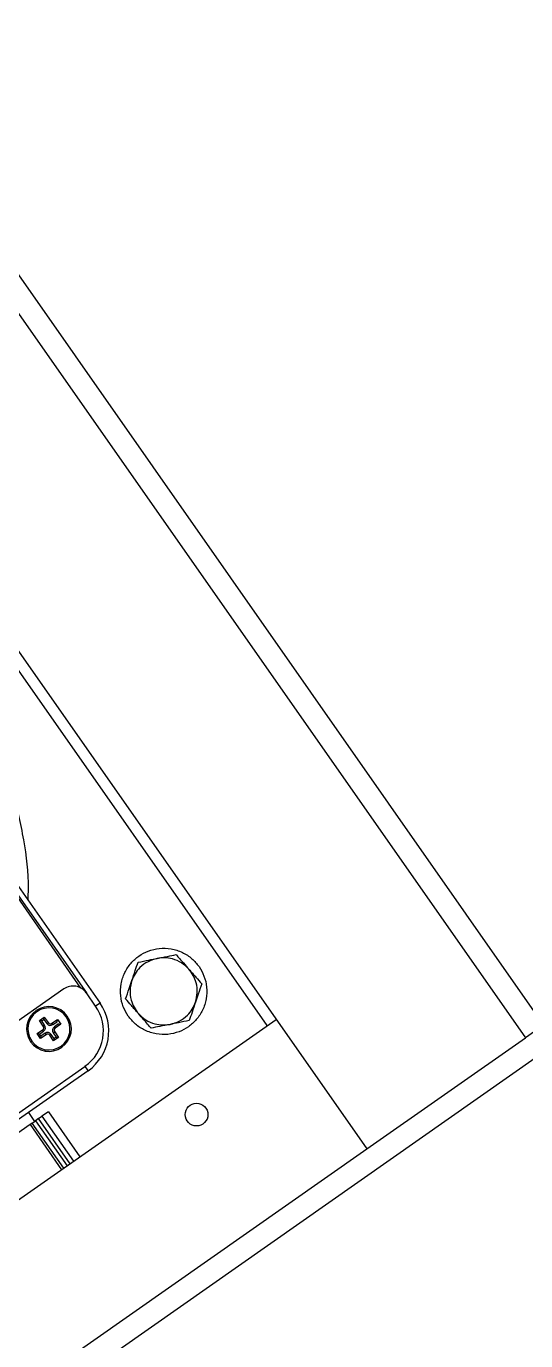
# Model space of a CAD drawing. Header units: millimetres. Extents: x 152904052 to 153933663, y 538271515 to 539240469.
# Drawn here: x 153460028.4 to 153460121, y 538574703.4 to 538574947 of the extents above; entities that cross this region are included whole.
import ezdxf

# ---------------------------------------------------------------- set-up
doc = ezdxf.new("R2010")
doc.units = ezdxf.units.MM
doc.layers.add('POWR', color=5, linetype='Continuous')

msp = doc.modelspace()

# ---------------------------------------------------------------- linework, layer by layer
at = {"layer": 'POWR', "color": 7}
for p, q in [((153459653.94, 538575433.54), (153460124.28, 538574761.84)), ((153459650.59, 538575431.19), (153460120.92, 538574759.48)), ((153459621.18, 538575410.6), (153460091.51, 538574738.89)), ((153460073.07, 538574761.75), (153459952.62, 538574933.77)), ((153460038.53, 538574768.7), (153460008.31, 538574811.87)), ((153460008.55, 538574812.04), (153460039.53, 538574767.8)), ((153460009.37, 538574812.61), (153460042.07, 538574765.92)), ((153460035.35, 538574768.54), (153459980.46, 538574730.11)), ((153460041.25, 538574765.35), (153460039.53, 538574767.8)), ((153460042.07, 538574765.92), (153460041.25, 538574765.35)), ((153459765.27, 538574546.22), (153460074.7, 538574762.89)), ((153460030.83, 538574762.69), (153460031.74, 538574763.33)), ((153460031.55, 538574761.67), (153460030.83, 538574762.69)), ((153460031.26, 538574762.62), (153460030.83, 538574762.69)), ((153460031.26, 538574762.62), (153460031.66, 538574762.9)), ((153460031.8, 538574761.85), (153460031.26, 538574762.62)), ((153460031.8, 538574761.85), (153460031.55, 538574761.67)), ((153460031.66, 538574762.9), (153460031.74, 538574763.33)), ((153460031.66, 538574762.9), (153460032.2, 538574762.13)), ((153460031.74, 538574763.33), (153460032.45, 538574762.3)), ((153460032.2, 538574762.13), (153460032.45, 538574762.3)), ((153460033.15, 538574762.18), (153460034.17, 538574762.9)), ((153460033.33, 538574761.93), (153460033.15, 538574762.18)), ((153460033.33, 538574761.93), (153460034.1, 538574762.47)), ((153460034.38, 538574762.07), (153460033.6, 538574761.53)), ((153460034.8, 538574761.99), (153460033.78, 538574761.28)), ((153460034.1, 538574762.47), (153460034.17, 538574762.9)), ((153460034.17, 538574762.9), (153460034.8, 538574761.99)), ((153460034.38, 538574762.07), (153460034.8, 538574761.99)), ((153460035.8, 538574763.36), (153460036, 538574763.51)), ((153460124.28, 538574761.84), (153460120.92, 538574759.48)), ((153460030.4, 538574760.26), (153460031.43, 538574760.97)), ((153460031.04, 538574759.36), (153460030.4, 538574760.26)), ((153460030.83, 538574760.18), (153460030.4, 538574760.26)), ((153460030.83, 538574760.18), (153460031.6, 538574760.72)), ((153460031.11, 538574759.78), (153460030.83, 538574760.18)), ((153460032.06, 538574760.07), (153460031.04, 538574759.36)), ((153460031.11, 538574759.78), (153460031.04, 538574759.36)), ((153460031.88, 538574760.32), (153460031.11, 538574759.78)), ((153460031.6, 538574760.72), (153460031.43, 538574760.97)), ((153460031.88, 538574760.32), (153460032.06, 538574760.07)), ((153460033.01, 538574760.13), (153460032.76, 538574759.95)), ((153460033.47, 538574758.93), (153460032.76, 538574759.95)), ((153460033.55, 538574759.35), (153460033.01, 538574760.13)), ((153460033.41, 538574760.41), (153460033.66, 538574760.58)), ((153460033.41, 538574760.41), (153460033.95, 538574759.63)), ((153460034.37, 538574759.56), (153460033.47, 538574758.93)), ((153460033.55, 538574759.35), (153460033.47, 538574758.93)), ((153460033.95, 538574759.63), (153460033.55, 538574759.35)), ((153460033.6, 538574761.53), (153460033.78, 538574761.28)), ((153460033.66, 538574760.58), (153460034.37, 538574759.56)), ((153460033.95, 538574759.63), (153460034.37, 538574759.56)), ((153460091.51, 538574738.89), (153460120.92, 538574759.48)), ((153460029.41, 538574758.89), (153460029.2, 538574758.75)), ((153458327.77, 538573498.9), (153460123.35, 538574756.18)), ((153460010.2, 538574733.84), (153460039.28, 538574754.2)), ((153460039.86, 538574753.39), (153460010.78, 538574733.02)), ((153460039.28, 538574754.2), (153460039.86, 538574753.39)), ((153460028.8, 538574745.64), (153460029.94, 538574744)), ((153460030.68, 538574744.52), (153460031.3, 538574744.96)), ((153460032.5, 538574745.79), (153460031.3, 538574744.96)), ((153460031.3, 538574744.96), (153460037.15, 538574736.6)), ((153460032.5, 538574745.79), (153460038.35, 538574737.44)), ((153460029.09, 538574743.41), (153460015.59, 538574733.95)), ((153460029.48, 538574743.68), (153460029.09, 538574743.41)), ((153460029.09, 538574743.41), (153460034.94, 538574735.05)), ((153460029.48, 538574743.68), (153460030.1, 538574744.12)), ((153460035.33, 538574735.32), (153460029.48, 538574743.68)), ((153460029.48, 538574743.68), (153460029.48, 538574743.68)), ((153460035.33, 538574735.32), (153460029.48, 538574743.68)), ((153460030.68, 538574744.52), (153460030.1, 538574744.12)), ((153460030.1, 538574744.12), (153460035.95, 538574735.76)), ((153460036.53, 538574736.16), (153460030.68, 538574744.52)), ((153460030.68, 538574744.52), (153460030.68, 538574744.52)), ((153460036.53, 538574736.16), (153460030.68, 538574744.52)), ((153459245.74, 538574146.67), (153460091.51, 538574738.89))]:
    msp.add_line(p, q, dxfattribs=at)
msp.add_circle((153460059.96, 538574745.25), 2.1, dxfattribs=at)
for centre, radius, start, end in [((153460037.07, 538574766.08), 3, 35, 125), ((153460032.6, 538574761.13), 4.15, 35, 215), ((153460032.6, 538574761.13), 3.9, 35, 215), ((153460034.69, 538574760.76), 8, 305, 35), ((153460034.69, 538574760.76), 9, 305, 35), ((153460032.6, 538574761.13), 4.15, 215, 35), ((153460032.6, 538574761.13), 3.9, 215, 35), ((153460031.14, 538574761.38), 0.807, 305, 35), ((153460032.86, 538574762.59), 0.807, 215, 305), ((153460032.86, 538574762.59), 0.5, 215, 305), ((153460031.14, 538574761.38), 0.5, 305, 35), ((153460032.35, 538574759.66), 0.807, 35, 125), ((153460032.35, 538574759.66), 0.5, 35, 125), ((153460034.07, 538574760.87), 0.807, 125, 215), ((153460034.07, 538574760.87), 0.5, 125, 215)]:
    msp.add_arc(centre, radius, start, end, dxfattribs=at)
for points, knots in [([(153460028.73, 538574784.97), (153460028.76, 538574785.69), (153460028.92, 538574789.44), (153460028.06, 538574796.24), (153460026.08, 538574805.19), (153460022.87, 538574813.79), (153460018.63, 538574821.83), (153460013.48, 538574829.16), (153460007.58, 538574835.59), (153460001.55, 538574840.89), (153459997.26, 538574843.62), (153459995.36, 538574844.83)], [0, 0, 0, 0, 0.030131, 0.157165, 0.285275, 0.413386, 0.54042, 0.665356, 0.787271, 0.905377, 1, 1, 1, 1]), ([(153460047.3, 538574763.5), (153460046.96, 538574764.07), (153460046.26, 538574765.24), (153460045.8, 538574767.31), (153460045.88, 538574769.5), (153460046.55, 538574771.58), (153460047.71, 538574773.35), (153460049.22, 538574774.71), (153460051.02, 538574775.66), (153460053.07, 538574776.15), (153460055.26, 538574776.07), (153460057.34, 538574775.39), (153460059.13, 538574774.25), (153460059.99, 538574773.19), (153460060.41, 538574772.68)], [0, 0, 0, 0, 0.078504, 0.162677, 0.25, 0.337323, 0.421496, 0.5, 0.578504, 0.662677, 0.75, 0.837323, 0.921496, 1, 1, 1, 1]), ([(153460052.64, 538574774.2), (153460052.07, 538574774.03), (153460050.89, 538574773.69), (153460049.51, 538574772.64), (153460048.51, 538574771.41), (153460048.14, 538574770.53), (153460047.96, 538574770.09)], [0, 0, 0, 0, 0.275731, 0.561042, 0.784269, 1, 1, 1, 1]), ([(153460049.12, 538574773.5), (153460049.78, 538574773.63), (153460050.94, 538574773.86), (153460052.14, 538574774.1), (153460052.64, 538574774.2)], [0, 0, 0, 0, 0.5744509, 1, 1, 1, 1]), ([(153460052.64, 538574774.2), (153460053.29, 538574774.33), (153460054.49, 538574774.56), (153460055.64, 538574774.79), (153460056.17, 538574774.9)], [0, 0, 0, 0, 0.5429, 1, 1, 1, 1]), ([(153460058.54, 538574772.19), (153460058.11, 538574772.61), (153460057.22, 538574773.46), (153460055.62, 538574774.13), (153460054.06, 538574774.38), (153460053.11, 538574774.26), (153460052.64, 538574774.2)], [0, 0, 0, 0, 0.275731, 0.561042, 0.784269, 1, 1, 1, 1]), ([(153460056.17, 538574774.9), (153460056.62, 538574774.39), (153460057.39, 538574773.5), (153460058.2, 538574772.58), (153460058.54, 538574772.19)], [0, 0, 0, 0, 0.574451, 1, 1, 1, 1]), ([(153460060.41, 538574772.68), (153460060.75, 538574772.11), (153460061.45, 538574770.94), (153460061.91, 538574768.87), (153460061.84, 538574766.68), (153460061.16, 538574764.6), (153460060, 538574762.83), (153460058.49, 538574761.47), (153460056.69, 538574760.52), (153460054.64, 538574760.03), (153460052.45, 538574760.11), (153460050.37, 538574760.79), (153460048.58, 538574761.93), (153460047.72, 538574762.99), (153460047.3, 538574763.5)], [0, 0, 0, 0, 0.078504, 0.162677, 0.25, 0.337323, 0.421496, 0.5, 0.578504, 0.662677, 0.75, 0.837323, 0.921496, 1, 1, 1, 1]), ([(153460047.96, 538574770.09), (153460048.17, 538574770.72), (153460048.57, 538574771.87), (153460048.94, 538574772.99), (153460049.12, 538574773.5)], [0, 0, 0, 0, 0.5429, 1, 1, 1, 1]), ([(153460059.75, 538574766.09), (153460059.9, 538574766.67), (153460060.19, 538574767.86), (153460059.97, 538574769.58), (153460059.41, 538574771.06), (153460058.82, 538574771.82), (153460058.54, 538574772.19)], [0, 0, 0, 0, 0.2757314, 0.5610422, 0.7842685, 1, 1, 1, 1]), ([(153460058.54, 538574772.19), (153460058.97, 538574771.7), (153460059.78, 538574770.78), (153460060.55, 538574769.89), (153460060.91, 538574769.49)], [0, 0, 0, 0, 0.5429, 1, 1, 1, 1]), ([(153460046.8, 538574766.69), (153460047.02, 538574767.33), (153460047.4, 538574768.45), (153460047.79, 538574769.6), (153460047.96, 538574770.09)], [0, 0, 0, 0, 0.574451, 1, 1, 1, 1]), ([(153460047.96, 538574770.09), (153460047.81, 538574769.51), (153460047.52, 538574768.32), (153460047.74, 538574766.6), (153460048.3, 538574765.12), (153460048.89, 538574764.36), (153460049.17, 538574763.99)], [0, 0, 0, 0, 0.275731, 0.561042, 0.784269, 1, 1, 1, 1]), ([(153460060.91, 538574769.49), (153460060.69, 538574768.85), (153460060.31, 538574767.73), (153460059.92, 538574766.58), (153460059.75, 538574766.09)], [0, 0, 0, 0, 0.574451, 1, 1, 1, 1]), ([(153460049.17, 538574763.99), (153460048.74, 538574764.48), (153460047.93, 538574765.4), (153460047.16, 538574766.29), (153460046.8, 538574766.69)], [0, 0, 0, 0, 0.5429, 1, 1, 1, 1]), ([(153460055.07, 538574761.98), (153460055.65, 538574762.15), (153460056.82, 538574762.49), (153460058.2, 538574763.54), (153460059.21, 538574764.77), (153460059.57, 538574765.65), (153460059.75, 538574766.09)], [0, 0, 0, 0, 0.275731, 0.561042, 0.784269, 1, 1, 1, 1]), ([(153460059.75, 538574766.09), (153460059.54, 538574765.46), (153460059.15, 538574764.31), (153460058.77, 538574763.19), (153460058.59, 538574762.68)], [0, 0, 0, 0, 0.5429, 1, 1, 1, 1]), ([(153460049.17, 538574763.99), (153460049.61, 538574763.57), (153460050.49, 538574762.72), (153460052.09, 538574762.05), (153460053.65, 538574761.8), (153460054.6, 538574761.92), (153460055.07, 538574761.98)], [0, 0, 0, 0, 0.275731, 0.561042, 0.784269, 1, 1, 1, 1]), ([(153460051.54, 538574761.28), (153460051.09, 538574761.79), (153460050.32, 538574762.68), (153460049.51, 538574763.6), (153460049.17, 538574763.99)], [0, 0, 0, 0, 0.574451, 1, 1, 1, 1]), ([(153460055.07, 538574761.98), (153460054.42, 538574761.85), (153460053.22, 538574761.62), (153460052.07, 538574761.39), (153460051.54, 538574761.28)], [0, 0, 0, 0, 0.5429, 1, 1, 1, 1]), ([(153460058.59, 538574762.68), (153460057.93, 538574762.55), (153460056.77, 538574762.32), (153460055.58, 538574762.08), (153460055.07, 538574761.98)], [0, 0, 0, 0, 0.574451, 1, 1, 1, 1])]:
    msp.add_open_spline(points, degree=3, knots=knots, dxfattribs=at)

doc.saveas('drawing.dxf')
